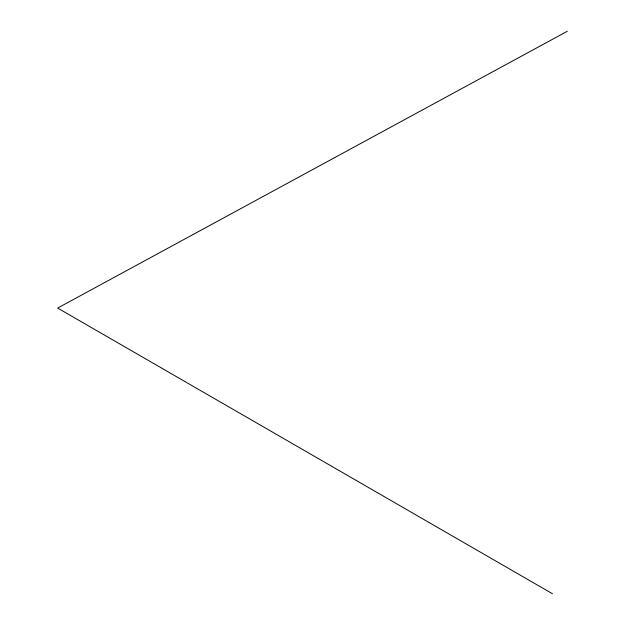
<?xml version="1.0" encoding="UTF-8"?>
<svg xmlns="http://www.w3.org/2000/svg" width="625" height="625" viewBox="0 0 625 625"><rect width="100%" height="100%" fill="white"/><g stroke="black" fill="none" stroke-linecap="round" stroke-linejoin="round"><path stroke-width="0.94" d="M567.344 31.25L57.656 308.07L552.469 593.75"/></g></svg>
